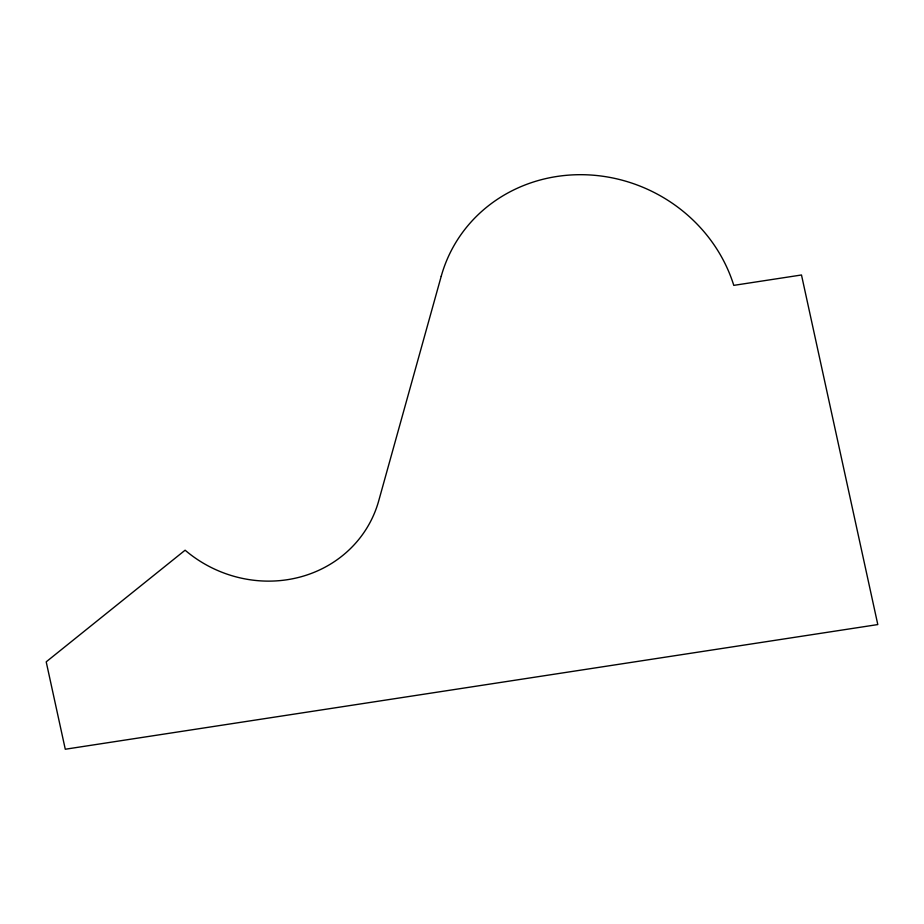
<?xml version="1.0" encoding="UTF-8"?>
<svg xmlns="http://www.w3.org/2000/svg" width="924" height="924" viewBox="0 0 924 924"><rect width="100%" height="100%" fill="white"/><g stroke="black" fill="none" stroke-linecap="round" stroke-linejoin="round"><path stroke-width="1.39" d="M441.222 276.264L378.724 500.808A121.61 113.825 25.3 0 1 185.112 550.207L46.2 661.838L65.281 749.237L877.8 624.566L801.489 274.982L733.783 285.366A153.8 143.959 25.3 0 0 585.446 174.763A153.8 143.959 25.3 0 0 441.222 276.264"/></g></svg>
